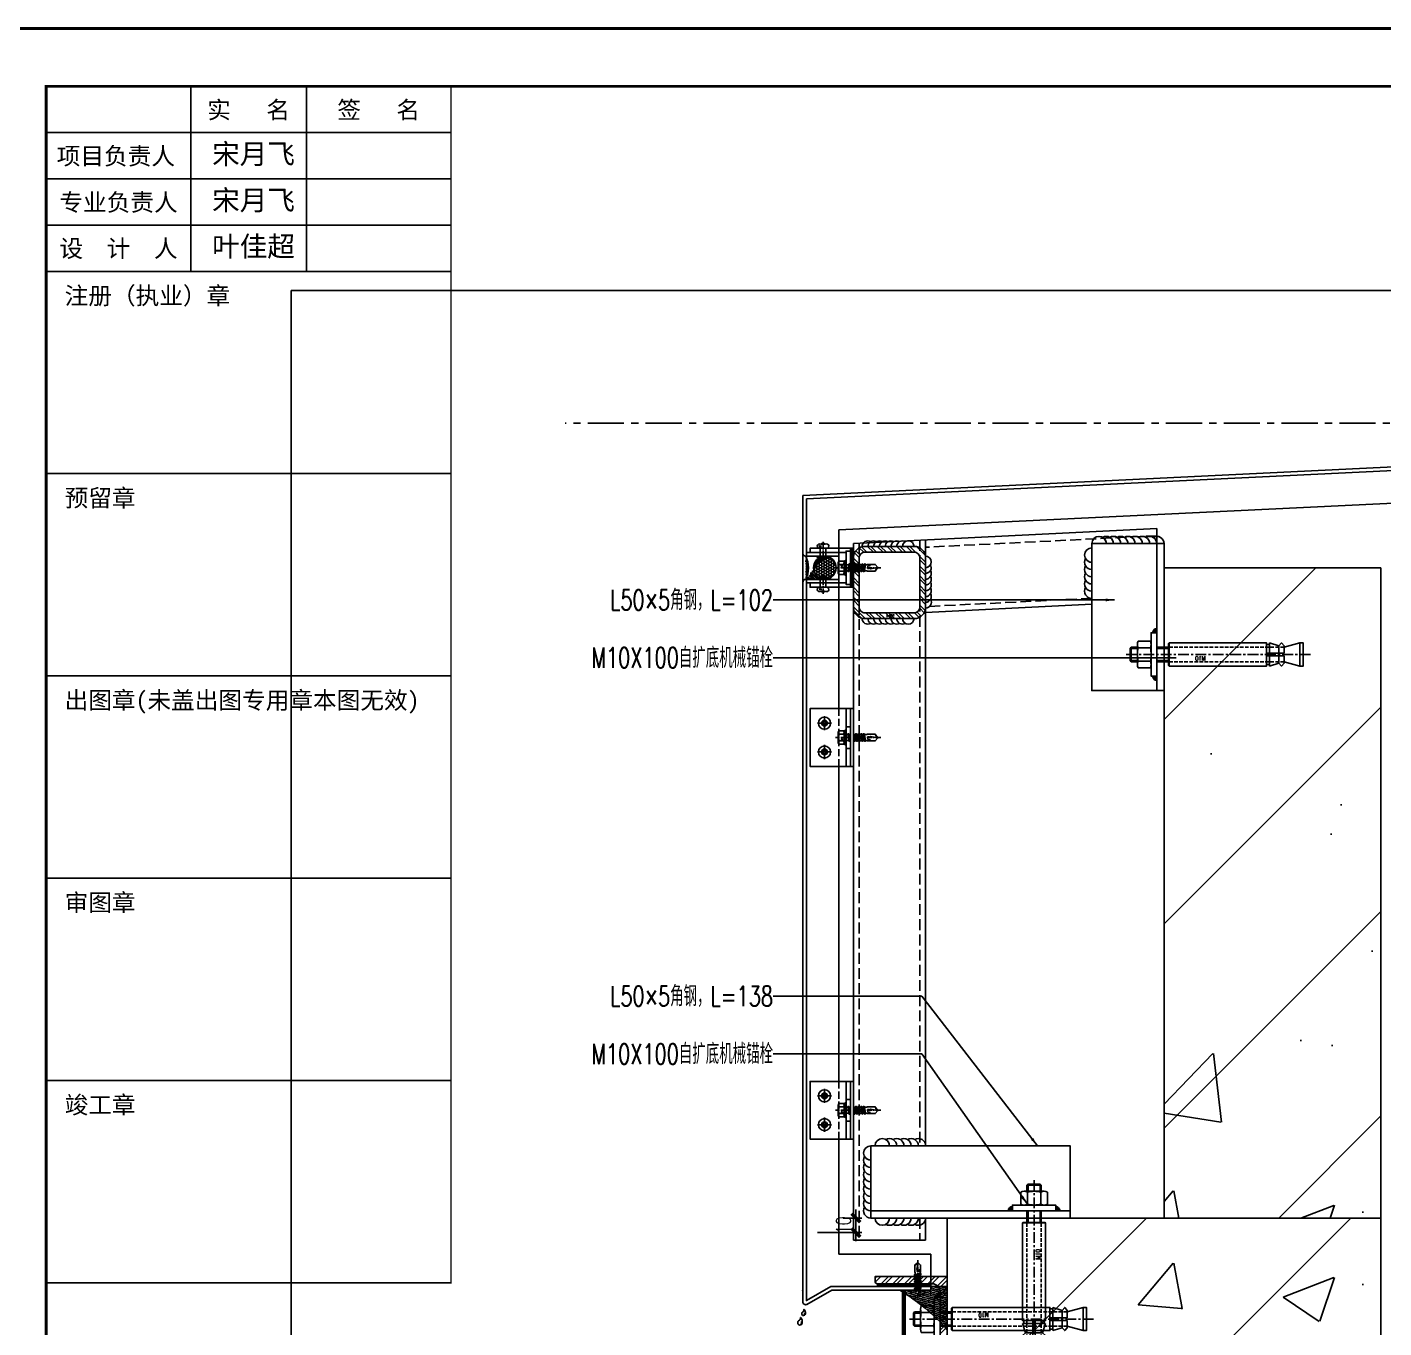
# Model space of a CAD drawing. Extents: x -160106 to 966792, y -663931 to 1550022.
# Drawn here: x -88173 to -87234, y -138517 to -137617 of the extents above; entities that cross this region are included whole.
import ezdxf
from ezdxf.enums import TextEntityAlignment as Align
from ezdxf.xclip import XClip

# ---------------------------------------------------------------- set-up
doc = ezdxf.new("R2010")
doc.units = 0
for name, pattern in [('CENTER', [2, 1.25, -0.25, 0.25, -0.25]), ('DASH', [0.35, 0.25, -0.1]), ('ZN-CENTER', [2, 1.25, -0.25, 0.25, -0.25]), ('ZN-DASH', [0.35, 0.25, -0.1])]:
    doc.linetypes.add(name, pattern=pattern)
for name, color, linetype in [('!ZN1-填充-8', 8, 'Continuous'), ('!ZN1-文字-7', 7, 'Continuous'), ('!ZN3-玻璃幕墙-4', 4, 'Continuous'), ('!ZN3-铝板幕墙-3', 3, 'Continuous'), ('!ZN4-辅助材料-1', 1, 'Continuous'), ('!ZN4-配件-11', 11, 'Continuous'), ('!ZN5-钢材投影-40', 40, 'Continuous'), ('!ZN5-钢材断面-2', 2, 'Continuous'), ('!ZN5-铝材投影-112', 112, 'Continuous'), ('!ZN5-铝材断面-6', 6, 'Continuous'), ('!ZN6-虚线-8', 8, 'ZN-DASH'), ('!ZN6-轴线-1', 1, 'ZN-CENTER'), ('0-cxFrame', 155, 'Continuous'), ('11紧固件', 11, 'Continuous'), ('DIM', 173, 'Continuous'), ('Fill', 8, 'Continuous'), ('qianming', 155, 'Continuous'), ('S-AXIS', 111, 'Continuous'), ('S-SHAPE', 51, 'Continuous'), ('TEXT', 7, 'Continuous'), ('焊缝', 8, 'Continuous')]:
    doc.layers.add(name, color=color, linetype=linetype)
doc.layers.add('0-cxText', color=131, linetype='Continuous', lineweight=25)
doc.layers.add('@ZN-型材编号（非打印层）', color=8, linetype='Continuous', plot=False)
doc.styles.add('cx_biaoti', font='')
doc.styles.add('cx_tuming', font='simhei.ttf')
doc.styles.add('cx_tuqian1', font='')
doc.styles.add('DHTEXT-1', font='ROMANS.shx', dxfattribs={"width": 0.7, "bigfont": 'CHINESE.shx'})
doc.styles.add('图框宋体', font='', dxfattribs={"width": 0.75})
doc.styles.add('黑体', font='simhei.ttf', dxfattribs={"height": 12})
doc.styles.get('cx_biaoti').set_extended_font_data('SimSun')
doc.styles.get('cx_tuqian1').set_extended_font_data('SimSun')
doc.styles.get('图框宋体').set_extended_font_data('SimSun')
doc.dimstyles.new('ZN4', dxfattribs={"dimscale": 4, "dimtxt": 2.5, "dimasz": 1.5, "dimexe": 1, "dimexo": 2, "dimgap": 0.9, "dimtad": 1, "dimdec": 0, "dimdsep": 46, "dimtxsty": 'DHTEXT-1', "dimblk": 'ARCHTICK', "dimcen": 2.5, "dimclrd": 173, "dimclre": 173, "dimclrt": 7, "dimazin": 2, "dimtfac": 1, "dimtix": 1, "dimtmove": 2, "dimatfit": 3, "dimfxl": 0, "dimarcsym": 0})

# ---------------------------------------------------------------- blocks, each defined once
blk = doc.blocks.new('*U1052')
at = {"color": 0, "linetype": 'CENTER', "ltscale": 3}
blk.add_line((-5.42, 0), (20.8, 0), dxfattribs=at)
at = {"linetype": 'ByBlock', "ltscale": 10}
for p, q in [((0, 1.79), (12.38, 1.79)), ((0.98, 2.4), (1.66, -2.4)), ((2.58, 2.4), (3.26, -2.4)), ((4.18, 2.4), (4.86, -2.4)), ((5.78, 2.4), (6.46, -2.4)), ((7.38, 2.4), (8.06, -2.4)), ((8.98, 2.4), (9.66, -2.4)), ((10.58, 2.4), (11.26, -2.4)), ((12.38, -1.79), (0, -1.79))]:
    blk.add_line(p, q, dxfattribs=at)
blk.add_lwpolyline([(-3.3, 0.4), (-3.69, 0.4, -0.147478), (-2.14, 4.75), (0, 4.75), (0, -4.75), (-2.14, -4.75, -0.147478), (-3.69, -0.4), (-3.3, -0.4)], format="xyb", close=True, dxfattribs=at)
for points in [[(1.3, -1.79), (0.63, 1.79), (0.98, 2.4), (1.33, 1.79), (2.01, -1.79), (1.66, -2.4)], [(2.9, -1.79), (2.23, 1.79), (2.58, 2.4), (2.93, 1.79), (3.61, -1.79), (3.26, -2.4)], [(4.5, -1.79), (3.83, 1.79), (4.18, 2.4), (4.53, 1.79), (5.21, -1.79), (4.86, -2.4)], [(6.1, -1.79), (5.43, 1.79), (5.78, 2.4), (6.13, 1.79), (6.81, -1.79), (6.46, -2.4)], [(7.7, -1.79), (7.03, 1.79), (7.38, 2.4), (7.73, 1.79), (8.41, -1.79), (8.06, -2.4)], [(9.3, -1.79), (8.63, 1.79), (8.98, 2.4), (9.33, 1.79), (10.01, -1.79), (9.66, -2.4)], [(10.9, -1.79), (10.23, 1.79), (10.58, 2.4), (10.93, 1.79), (11.61, -1.79), (11.26, -2.4)]]:
    blk.add_lwpolyline(points, close=True, dxfattribs=at)
for points in [[(12.38, -1.79, -0.414214), (12.51, -1.93), (12.51, -1.99), (17.43, -1.99), (19, -0.22), (19, 0.22), (17.43, 1.99), (12.51, 1.99), (12.51, 1.93, -0.396102), (12.38, 1.79)], [(14.29, -1.99), (14.15, -1.03), (13.7, -1.31, -0.530462), (13.02, -1), (12.83, 0.09, -0.651316), (13.4, 0.47), (13.85, 0.18), (14.51, 0.57), (19, -0.22, -0.201226), (17.43, 1.99)]]:
    blk.add_lwpolyline(points, format="xyb", dxfattribs=at)
at = {"layer": 'Defpoints', "color": 0, "ltscale": 10, "style": 'DHTEXT-1', "width": 0.7}
blk.add_text('4.8', height=1, rotation=90, dxfattribs=at).set_placement((-0.49, -1.36), align=Align.CENTER)
blk = doc.blocks.new('*U3475')
h = blk.add_hatch(color=0)
edge = h.paths.add_edge_path()
edge.add_line((-15, 3), (-15, 0))
edge.add_line((-15, 0), (-18, 0))
edge.add_arc((-14.59, -0.41), 3.44, 96.91291, 173.08709, ccw=False)
h = blk.add_hatch(color=0)
edge = h.paths.add_edge_path()
edge.add_line((15, 3), (15, 0))
edge.add_line((15, 0), (18, 0))
edge.add_arc((14.59, -0.41), 3.44, 6.91291, 83.08709)
at = {"color": 0, "linetype": 'CENTER', "ltscale": 6}
blk.add_line((0, -106.22), (0, 22.53), dxfattribs=at)
at = {"linetype": 'ByBlock', "ltscale": 20}
for p, q in [((-9.24, 4.5), (-9.24, 13)), ((-6.93, 13.5), (6.93, 13.5)), ((-4.17, 18.5), (-5, 17.67)), ((-5, 17.67), (5, 17.67)), ((-5, 13.5), (-5, 17.67)), ((-4.62, 4.5), (-4.62, 13)), ((-4.17, 18.5), (4.17, 18.5)), ((-4.15, 13.5), (-4.15, 17.67)), ((4.15, 13.5), (4.15, 17.67)), ((4.17, 18.5), (5, 17.67)), ((4.62, 4.5), (4.62, 13)), ((5, 13.5), (5, 17.67)), ((9.24, 4.5), (9.24, 13)), ((-6.93, 4), (6.93, 4)), ((-5, -8), (-5, 0)), ((-4.15, -8), (-4.15, 0)), ((4.15, -8), (4.15, 0)), ((5, -8), (5, 0)), ((-8, -8.44), (-7.56, -8)), ((-7.56, -8), (7.56, -8)), ((8, -8.44), (7.56, -8))]:
    blk.add_line(p, q, dxfattribs=at)
at = {"linetype": 'DASH', "ltscale": 10}
for p, q in [((-5, -88), (-5, -8)), ((5, -88), (5, -8))]:
    blk.add_line(p, q, dxfattribs=at)
at = {"ltscale": 10}
for p, q in [((-8, -77.95), (-0.89, -77.95)), ((-5.96, -84.5), (-8, -77.95)), ((-7, -77.95), (-7, -75.95)), ((-0.89, -88), (-0.89, -75.95)), ((0.89, -88), (0.89, -75.95)), ((0.89, -77.95), (8, -77.95)), ((5.96, -84.5), (8, -77.95)), ((7, -77.95), (7, -75.95)), ((-5.96, -84.5), (-0.89, -84.5)), ((-5.96, -88), (-0.89, -88)), ((0.89, -84.5), (5.96, -84.5)), ((0.89, -88), (5.96, -88))]:
    blk.add_line(p, q, dxfattribs=at)
at = {"color": 0}
for points in [[(-15, 3), (-15, 0), (-18, 0, -0.345178)], [(15, 3), (15, 0), (18, 0, 0.345178)]]:
    blk.add_lwpolyline(points, format="xyb", close=True, dxfattribs=at)
at = {"linetype": 'ByBlock', "ltscale": 20}
blk.add_lwpolyline([(15, 0), (15, 4), (-15, 4), (-15, 0)], close=True, dxfattribs=at)
at = {"ltscale": 10}
blk.add_lwpolyline([(-8, -8.44), (8, -8.44), (8, -75.95), (-8, -75.95)], close=True, dxfattribs=at)
for points in [[(-5.96, -84.5), (-8, -86.25), (-5.96, -88)], [(5.96, -84.5), (8, -86.25), (5.96, -88)]]:
    blk.add_lwpolyline(points, dxfattribs=at)
at = {"linetype": 'ByBlock', "ltscale": 20}
for points in [[(5, -88), (8, -98.98), (8, -101.25), (-8, -101.25), (-8, -98.98), (-5, -88)], [(8, -98.98), (-8, -98.98)]]:
    blk.add_lwpolyline(points, dxfattribs=at)
for centre, radius, start, end in [((-6.93, 7.92), 5.58, 65.5673, 114.4327), ((0, -8.08), 21.58, 77.64322, 102.35678), ((6.93, 7.92), 5.58, 65.5673, 114.4327), ((-6.93, 9.58), 5.58, 245.5673, 294.4327), ((0, 25.58), 21.58, 257.64322, 282.35678), ((6.93, 9.58), 5.58, 245.5673, 294.4327)]:
    blk.add_arc(centre, radius, start, end, dxfattribs=at)
at = {"layer": 'Defpoints', "color": 0, "ltscale": 10, "style": 'DHTEXT-1', "width": 0.7}
blk.add_text('M10', height=3, rotation=90, dxfattribs=at).set_placement((4.22, -30.11), align=Align.CENTER)
blk = doc.blocks.new('ZT_角钢(填充)_50X50X5')
at = {"layer": '!ZN1-填充-8'}
h = blk.add_hatch(dxfattribs=at)
h.set_pattern_fill('ANSI32', color=256, scale=0.6, style=0)
h.set_pattern_definition([(45, (-11702.1455, -65281.3866), (-4.04111525, 4.04111525), []), (45, (-11699.4514, -65281.3866), (-4.04111525, 4.04111525), [])])
h.paths.add_polyline_path([(50, 3.33, 0.414214), (48.33, 5), (10.5, 5, -0.414214), (5, 10.5), (5, 48.33, 0.414214), (3.33, 50), (0, 50), (0, 0), (50, 0)])
at = {"layer": '!ZN5-钢材断面-2'}
blk.add_lwpolyline([(0, 0), (0, 50), (3.33, 50, -0.414214), (5, 48.33), (5, 10.5, 0.414214), (10.5, 5), (48.33, 5, -0.414214), (50, 3.33), (50, 0), (0, 0)], format="xyb", dxfattribs=at)
blk = doc.blocks.new('*U2368')
at = {"layer": '!ZN5-钢材断面-2', "extrusion": (0, 0, -1), "zscale": -1, "rotation": 90}
blk.add_blockref('ZT_角钢(填充)_50X50X5', (0, 0), dxfattribs=at)
blk = doc.blocks.new('20210422110448')
at = {"layer": '!ZN1-填充-8'}
h = blk.add_hatch(dxfattribs=at)
h.set_pattern_fill('ANSI35', color=256, scale=10, angle=-60, style=0)
h.set_pattern_definition([(345, (-31053.6934, 55056.7417), (0.64704761, 2.41481457), []), (345, (-31052.8095, 55055.2108), (0.64704761, 2.41481457), [3.125, -0.625, 0, -0.625])])
edge = h.paths.add_edge_path()
edge.add_arc((104.09, 123.94), 138.7, -138.62703, -120.92281)
edge.add_line((32.81, 4.95), (11.34, 4.95))
edge.add_line((11.34, 4.95), (11.34, 2.45))
edge.add_line((11.34, 2.45), (0, 2.45))
edge.add_line((0, 2.45), (0, 20.5))
edge.add_line((0, 20.5), (0, 20.5))
edge.add_line((0, 20.5), (0, 32.27))
at = {"layer": 'Fill', "ltscale": 30}
h = blk.add_hatch(dxfattribs=at)
h.set_pattern_fill('ANSI38', color=256, scale=0.4, angle=-180, style=0)
h.set_pattern_definition([(225, (48.33333, 2.455), (0.449013, -0.449013), []), (315, (48.33333, 2.455), (1.347038, -0.449013), [1.5875, -0.9525])])
h.paths.add_polyline_path([(48.33, 0.45), (48.33, 2.45), (11.34, 2.45), (11.34, 0.45)])
at = {"layer": '!ZN4-辅助材料-1'}
blk.add_line((11.34, 2.45), (0, 2.45), dxfattribs=at)
blk.add_arc((104.08, 123.94), 138.7, 221.37269, 239.0773, dxfattribs=at)
at = {"layer": '11紧固件', "ltscale": 30}
blk.add_lwpolyline([(48.33, 0.45), (48.33, 2.45), (11.34, 2.45), (11.34, 0.45), (48.33, 0.45)], dxfattribs=at)
at = {"layer": '!ZN4-配件-11', "color": 1, "rotation": 270}
for name, p in [('*U3475', (5, 24.87)), ('*U1052', (20.49, 4.95))]:
    blk.add_blockref(name, p, dxfattribs=at)
at = {"layer": '!ZN4-配件-11', "xscale": -1, "rotation": 270}
blk.add_blockref('*U2368', (0, -4.55), dxfattribs=at)
blk = doc.blocks.new('20180416.09092401')
at = {"layer": '!ZN4-辅助材料-1', "color": 145}
for centre, radius, start, end in [((5.13, -9.53), 3.93, 140.04949, 186.07029), ((2.88, -9.78), 1.25, 155.40413, 236.13113), ((2.17, -7.06), 0.08, 350.82295, 137.72158), ((4.09, -7.21), 1.84, 175.78116, 243.55768), ((2.13, -9.85), 1.61, 309.59649, 21.78906), ((2.88, -9.55), 0.8, 21.78906, 60.8756), ((2.57, -9.87), 1.35, 182.88886, 295.69869), ((8.22, -15.72), 4.91, 140.04949, 186.07029), ((5.02, -16.15), 1.69, 182.88886, 295.69869), ((5.41, -16.03), 1.56, 155.40413, 236.13113), ((4.53, -12.63), 0.1, 350.82295, 137.72158), ((6.92, -12.81), 2.3, 175.78116, 243.55768), ((4.47, -16.12), 2.01, 309.59649, 21.78906), ((5.41, -15.75), 1, 21.78906, 60.8756)]:
    blk.add_arc(centre, radius, start, end, dxfattribs=at)
blk = doc.blocks.new('A$Cf3634199')
at = {"layer": '!ZN3-铝板幕墙-3'}
blk.add_lwpolyline([(0.98, -25), (-5, -25), (-22.11, -34.79, -0.557537), (-25, -33), (-25, -33), (-25, 1.11)], format="xyb", dxfattribs=at)
blk.add_lwpolyline([(0.98, -22.5), (-5.66, -22.5), (-22.5, -32.13), (-22.5, 1.11)], dxfattribs=at)
at = {"layer": '!ZN5-铝材断面-6'}
blk.add_point((-25, -25), dxfattribs=at)
at = {"layer": '!ZN3-玻璃幕墙-4', "xscale": -1}
blk.add_blockref('20180416.09092401', (-22, -31.27), dxfattribs=at)
blk = doc.blocks.new('铝板16mm胶缝')
at = {"layer": '!ZN1-填充-8'}
h = blk.add_hatch(dxfattribs=at)
h.set_pattern_fill('HONEY', color=256, scale=0.7, angle=-270, style=0)
h.set_pattern_definition([(90, (10097.3199, 185.0233), (-0.9623705, 1.666875), [1.11125, -2.2225]), (210, (10097.3199, 185.0233), (-0.962370845, -1.6668748), [1.11125, -2.2225]), (150, (10097.3199, 185.0233), (-1.924741345, 2e-07), [-2.2225, 1.11125])])
edge = h.paths.add_edge_path()
edge.add_ellipse((-8.5, 14.57), major_axis=(-8, 0), ratio=0.974793, start_angle=0, end_angle=360)
h = blk.add_hatch(dxfattribs=at)
h.set_pattern_fill('ANSI35', color=256, scale=0.5, angle=-270, style=0)
h.set_pattern_definition([(135, (0, 0), (-1.12253, -1.12253), []), (135, (0, 1.1225), (-1.12253, -1.12253), [1.984375, -0.396875, 0, -0.396875])])
edge = h.paths.add_edge_path()
edge.add_line((-0.51, 1.37), (-0.5, 14.57))
edge.add_line((-16.5, 1.37), (-16.5, 14.57))
edge.add_ellipse((-8.5, 14.57), major_axis=(-8, 0), ratio=0.974793, start_angle=0, end_angle=180)
edge.add_arc((-8.5, -14.45), 17.72, 63.16567, 116.83433)
at = {"layer": '!ZN4-辅助材料-1', "ltscale": 0.5}
blk.add_arc((-8.5, -14.45), 17.72, 63.16567, 116.83433, dxfattribs=at)
blk.add_ellipse((-8.5, 14.57), major_axis=(-8, 0), ratio=0.974793, dxfattribs=at)
at = {"layer": 'Defpoints', "ltscale": 0.5}
for p in [(-16.5, -0.63), (-8.5, -0.63), (-0.5, -0.63)]:
    blk.add_point(p, dxfattribs=at)
blk = doc.blocks.new('*U3378')
at = {"color": 0, "linetype": 'ZN-CENTER', "ltscale": 3}
blk.add_line((24, 0), (-7.28, 0), dxfattribs=at)
at = {"ltscale": 10}
for p, q in [((-5.45, -3.46), (-5.45, 3.46)), ((-1.02, 4.62), (-4.95, 4.62)), ((-1.02, 2.31), (-4.95, 2.31)), ((-0.55, -5.12), (-0.55, 5.12)), ((-0.17, 5.48), (0, 4.84)), ((0, -4.84), (0, 4.84)), ((0, 2.08), (14.29, 2.08)), ((1.42, 2.73), (2.2, -2.73)), ((3.22, 2.73), (4, -2.73)), ((5.02, 2.73), (5.8, -2.73)), ((6.82, 2.73), (7.6, -2.73)), ((8.62, 2.73), (9.4, -2.73)), ((10.42, 2.73), (11.2, -2.73)), ((12.22, 2.73), (13, -2.73)), ((-1.02, -2.31), (-4.95, -2.31)), ((-1.02, -4.62), (-4.95, -4.62)), ((-0.17, -5.48), (0, -4.84)), ((14.29, -2.09), (0, -2.09))]:
    blk.add_line(p, q, dxfattribs=at)
for points in [[(1.83, -2.09), (1.05, 2.08), (1.42, 2.73), (1.79, 2.08), (2.57, -2.09), (2.2, -2.73)], [(3.63, -2.09), (2.85, 2.08), (3.22, 2.73), (3.59, 2.08), (4.37, -2.09), (4, -2.73)], [(5.43, -2.09), (4.65, 2.08), (5.02, 2.73), (5.39, 2.08), (6.17, -2.09), (5.8, -2.73)], [(7.23, -2.09), (6.45, 2.08), (6.82, 2.73), (7.19, 2.08), (7.97, -2.09), (7.6, -2.73)], [(9.03, -2.09), (8.25, 2.08), (8.62, 2.73), (8.99, 2.08), (9.77, -2.09), (9.4, -2.73)], [(10.83, -2.09), (10.05, 2.08), (10.42, 2.73), (10.79, 2.08), (11.57, -2.09), (11.2, -2.73)], [(12.63, -2.09), (11.85, 2.08), (12.22, 2.73), (12.59, 2.08), (13.37, -2.09), (13, -2.73)]]:
    blk.add_lwpolyline(points, close=True, dxfattribs=at)
for points in [[(14.29, -2.09, -0.414214), (14.45, -2.24), (14.45, -2.32), (20.18, -2.32), (22, -0.26), (22, 0.26), (20.18, 2.32), (14.45, 2.32), (14.45, 2.24, -0.414214), (14.29, 2.08)], [(16.51, -2.32), (16.36, -1.2), (15.83, -1.52, -0.530462), (15.03, -1.17), (14.81, 0.1, -0.651316), (15.47, 0.54), (16, 0.21), (16.77, 0.66), (22, -0.26, -0.201226), (20.18, 2.32)]]:
    blk.add_lwpolyline(points, format="xyb", dxfattribs=at)
for centre, radius, start, end in [((-3.87, 3.46), 1.58, 133.17355, 226.82645), ((0.13, 0), 5.58, 155.5673, 204.4327), ((0.07, 3.46), 1.58, 133.17355, 226.82645), ((4.07, 0), 5.58, 155.5673, 204.4327), ((7.48, -2.87), 11.32, 132.49215, 138.60636), ((-3.87, -3.46), 1.58, 133.17355, 226.82645), ((0.07, -3.46), 1.58, 133.17355, 226.82645), ((7.48, 2.87), 11.32, 221.39356, 227.50785)]:
    blk.add_arc(centre, radius, start, end, dxfattribs=at)
at = {"layer": 'Defpoints', "color": 0, "ltscale": 10, "style": 'DHTEXT-1', "width": 0.7}
blk.add_text('5.5', height=1, rotation=90, dxfattribs=at).set_placement((-2.46, -0.93), align=Align.CENTER)
blk = doc.blocks.new('铝板连接件1(新规)')
at = {"layer": '!ZN1-填充-8'}
h = blk.add_hatch(dxfattribs=at)
h.set_pattern_fill('NET3', color=256, scale=0.4, angle=180, style=0)
h.set_pattern_definition([(180, (18968.597, 39999.0891), (-1e-15, -1.27), []), (240, (18968.597, 39999.0891), (1.099852263, -0.635), []), (300, (18968.597, 39999.0891), (1.099852263, 0.635), [])])
h.paths.add_polyline_path([(-13.5, 2), (-13.5, 0), (13.5, 0), (13.5, 2)])
at = {"layer": '!ZN4-辅助材料-1', "ltscale": 5}
blk.add_lwpolyline([(-13.5, 2), (-13.5, 0), (13.5, 0), (13.5, 2)], close=True, dxfattribs=at)
at = {"layer": '!ZN5-铝材投影-112'}
for points in [[(11.5, 2), (-13.5, 2), (-13.5, 30), (-10.5, 30), (-10.5, 5), (11.5, 5)], [(-11.5, 2), (13.5, 2), (13.5, 30), (10.5, 30), (10.5, 5), (-11.5, 5)]]:
    blk.add_lwpolyline(points, close=True, dxfattribs=at)
at = {"layer": '!ZN4-配件-11', "color": 1, "rotation": 270}
blk.add_blockref('*U3378', (0, 5), dxfattribs=at)
blk = doc.blocks.new('*U3563')
at = {"color": 0, "linetype": 'CENTER', "ltscale": 3}
blk.add_line((10.01, 0), (-2.45, 0), dxfattribs=at)
at = {"linetype": 'ByBlock', "lineweight": -2, "ltscale": 10}
for p, q in [((-1.2, -3), (-1.2, 3)), ((0, 4.2), (0, -4.2)), ((5.5, 2), (0, 2)), ((5.5, 2.5), (5.5, -2.5)), ((5.5, -2), (0, -2))]:
    blk.add_line(p, q, dxfattribs=at)
for centre, radius, start, end in [((4.42, 0), 5.96, 160.39505, 199.60495), ((0, 3), 1.2, 90, 180), ((7, 2.5), 1.5, 348.44804, 180), ((16.17, 0), 8, 164.33085, 195.66915), ((6.19, 0), 2.67, 323.22662, 36.78433), ((0, -3), 1.2, 180, 270), ((7, -2.5), 1.5, 180, 11.55196)]:
    blk.add_arc(centre, radius, start, end, dxfattribs=at)
at = {"layer": 'Defpoints', "color": 0, "ltscale": 10, "style": 'DHTEXT-1', "width": 0.7}
blk.add_text('D4', height=1, rotation=90, dxfattribs=at).set_placement((7.37, -1.85), align=Align.CENTER)
blk = doc.blocks.new('*U2369')
at = {"layer": '!ZN3-铝板幕墙-3'}
for p, q in [((-13.5, -5), (-71.45, -5)), ((13.5, -5), (23.65, -5))]:
    blk.add_line(p, q, dxfattribs=at)
for points in [[(-71.45, -30), (-10, -30, 0.414214), (-8, -28), (-8, -5), (-10.5, -5), (-10.5, -27, -0.414214), (-11, -27.5), (-71.45, -27.5)], [(23.65, -30), (10, -30, -0.414214), (8, -28), (8, -5), (10.5, -5), (10.5, -27, 0.414214), (11, -27.5), (23.65, -27.5)]]:
    blk.add_lwpolyline(points, format="xyb", dxfattribs=at)
at = {"layer": '!ZN4-辅助材料-1'}
blk.add_blockref('铝板16mm胶缝', (8.5, -29.37), dxfattribs=at)
at = {"layer": '!ZN4-配件-11', "rotation": 180}
blk.add_blockref('铝板连接件1(新规)', (0, 5), dxfattribs=at)
at = {"layer": '!ZN4-配件-11', "color": 1, "xscale": -1}
blk.add_blockref('*U3563', (-8, -16), dxfattribs=at)
at = {"layer": '!ZN4-配件-11', "color": 1}
blk.add_blockref('*U3563', (8, -16), dxfattribs=at)
blk = doc.blocks.new('*U1047')
h = blk.add_hatch(color=0)
edge = h.paths.add_edge_path()
edge.add_line((-15, 3), (-15, 0))
edge.add_line((-15, 0), (-18, 0))
edge.add_arc((-14.59, -0.41), 3.44, 456.91291, 533.08709, ccw=False)
h = blk.add_hatch(color=0)
edge = h.paths.add_edge_path()
edge.add_line((15, 3), (15, 0))
edge.add_line((15, 0), (18, 0))
edge.add_arc((14.59, -0.41), 3.44, 6.91291, 83.08709)
at = {"color": 0, "linetype": 'CENTER', "ltscale": 6}
blk.add_line((0, -106.22), (0, 22.53), dxfattribs=at)
at = {"linetype": 'ByBlock', "ltscale": 20}
for p, q in [((-9.24, 4.5), (-9.24, 13)), ((-6.93, 13.5), (6.93, 13.5)), ((-4.17, 18.5), (-5, 17.67)), ((-5, 17.67), (5, 17.67)), ((-5, 13.5), (-5, 17.67)), ((-4.62, 4.5), (-4.62, 13)), ((-4.17, 18.5), (4.17, 18.5)), ((-4.15, 13.5), (-4.15, 17.67)), ((4.15, 13.5), (4.15, 17.67)), ((4.17, 18.5), (5, 17.67)), ((4.62, 4.5), (4.62, 13)), ((5, 13.5), (5, 17.67)), ((9.24, 4.5), (9.24, 13)), ((-6.93, 4), (6.93, 4)), ((-5, -8), (-5, 0)), ((-4.15, -8), (-4.15, 0)), ((4.15, -8), (4.15, 0)), ((5, -8), (5, 0)), ((-8, -8.44), (-7.56, -8)), ((-7.56, -8), (7.56, -8)), ((8, -8.44), (7.56, -8))]:
    blk.add_line(p, q, dxfattribs=at)
at = {"linetype": 'DASH', "ltscale": 10}
for p, q in [((-5, -88), (-5, -8)), ((5, -88), (5, -8))]:
    blk.add_line(p, q, dxfattribs=at)
at = {"ltscale": 10}
for p, q in [((-8, -77.95), (-0.89, -77.95)), ((-5.96, -84.5), (-8, -77.95)), ((-7, -77.95), (-7, -75.95)), ((-0.89, -88), (-0.89, -75.95)), ((0.89, -88), (0.89, -75.95)), ((0.89, -77.95), (8, -77.95)), ((5.96, -84.5), (8, -77.95)), ((7, -77.95), (7, -75.95)), ((-5.96, -84.5), (-0.89, -84.5)), ((-5.96, -88), (-0.89, -88)), ((0.89, -84.5), (5.96, -84.5)), ((0.89, -88), (5.96, -88))]:
    blk.add_line(p, q, dxfattribs=at)
at = {"color": 0}
for points in [[(-15, 3), (-15, 0), (-18, 0, -0.345178)], [(15, 3), (15, 0), (18, 0, 0.345178)]]:
    blk.add_lwpolyline(points, format="xyb", close=True, dxfattribs=at)
at = {"linetype": 'ByBlock', "ltscale": 20}
blk.add_lwpolyline([(15, 0), (15, 4), (-15, 4), (-15, 0)], close=True, dxfattribs=at)
at = {"ltscale": 10}
blk.add_lwpolyline([(-8, -8.44), (8, -8.44), (8, -75.95), (-8, -75.95)], close=True, dxfattribs=at)
for points in [[(-5.96, -84.5), (-8, -86.25), (-5.96, -88)], [(5.96, -84.5), (8, -86.25), (5.96, -88)]]:
    blk.add_lwpolyline(points, dxfattribs=at)
at = {"linetype": 'ByBlock', "ltscale": 20}
for points in [[(5, -88), (8, -98.98), (8, -101.25), (-8, -101.25), (-8, -98.98), (-5, -88)], [(8, -98.98), (-8, -98.98)]]:
    blk.add_lwpolyline(points, dxfattribs=at)
for centre, radius, start, end in [((-6.93, 7.92), 5.58, 65.5673, 114.4327), ((0, -8.08), 21.58, 77.64322, 102.35678), ((6.93, 7.92), 5.58, 65.5673, 114.4327), ((-6.93, 9.58), 5.58, 245.5673, 294.4327), ((0, 25.58), 21.58, 257.64322, 282.35678), ((6.93, 9.58), 5.58, 245.5673, 294.4327)]:
    blk.add_arc(centre, radius, start, end, dxfattribs=at)
at = {"layer": 'Defpoints', "color": 0, "ltscale": 10, "style": 'DHTEXT-1', "width": 0.7}
blk.add_text('M10', height=3, rotation=90, dxfattribs=at).set_placement((4.22, -30.11), align=Align.CENTER)
blk = doc.blocks.new('*U1991')
at = {"color": 0, "linetype": 'ZN-CENTER', "ltscale": 3}
blk.add_line((24, 0), (-7.28, 0), dxfattribs=at)
at = {"ltscale": 10}
for p, q in [((-5.45, -3.46), (-5.45, 3.46)), ((-1.02, 4.62), (-4.95, 4.62)), ((-1.02, 2.31), (-4.95, 2.31)), ((-0.55, -5.12), (-0.55, 5.12)), ((-0.17, 5.48), (0, 4.84)), ((0, -4.84), (0, 4.84)), ((0, 2.08), (14.29, 2.08)), ((1.42, 2.73), (2.2, -2.73)), ((3.22, 2.73), (4, -2.73)), ((5.02, 2.73), (5.8, -2.73)), ((6.82, 2.73), (7.6, -2.73)), ((8.62, 2.73), (9.4, -2.73)), ((10.42, 2.73), (11.2, -2.73)), ((12.22, 2.73), (13, -2.73)), ((-1.02, -2.31), (-4.95, -2.31)), ((-1.02, -4.62), (-4.95, -4.62)), ((-0.17, -5.48), (0, -4.84)), ((14.29, -2.09), (0, -2.09))]:
    blk.add_line(p, q, dxfattribs=at)
for points in [[(1.83, -2.09), (1.05, 2.08), (1.42, 2.73), (1.79, 2.08), (2.57, -2.09), (2.2, -2.73)], [(3.63, -2.09), (2.85, 2.08), (3.22, 2.73), (3.59, 2.08), (4.37, -2.09), (4, -2.73)], [(5.43, -2.09), (4.65, 2.08), (5.02, 2.73), (5.39, 2.08), (6.17, -2.09), (5.8, -2.73)], [(7.23, -2.09), (6.45, 2.08), (6.82, 2.73), (7.19, 2.08), (7.97, -2.09), (7.6, -2.73)], [(9.03, -2.09), (8.25, 2.08), (8.62, 2.73), (8.99, 2.08), (9.77, -2.09), (9.4, -2.73)], [(10.83, -2.09), (10.05, 2.08), (10.42, 2.73), (10.79, 2.08), (11.57, -2.09), (11.2, -2.73)], [(12.63, -2.09), (11.85, 2.08), (12.22, 2.73), (12.59, 2.08), (13.37, -2.09), (13, -2.73)]]:
    blk.add_lwpolyline(points, close=True, dxfattribs=at)
for points in [[(14.29, -2.09, -0.414214), (14.45, -2.24), (14.45, -2.32), (20.18, -2.32), (22, -0.26), (22, 0.26), (20.18, 2.32), (14.45, 2.32), (14.45, 2.24, -0.414214), (14.29, 2.08)], [(16.51, -2.32), (16.36, -1.2), (15.83, -1.52, -0.530462), (15.03, -1.17), (14.81, 0.1, -0.651316), (15.47, 0.54), (16, 0.21), (16.77, 0.66), (22, -0.26, -0.201226), (20.18, 2.32)]]:
    blk.add_lwpolyline(points, format="xyb", dxfattribs=at)
for centre, radius, start, end in [((-3.87, 3.46), 1.58, 133.17355, 226.82645), ((0.13, 0), 5.58, 155.5673, 204.4327), ((0.07, 3.46), 1.58, 133.17355, 226.82645), ((4.07, 0), 5.58, 155.5673, 204.4327), ((7.48, -2.87), 11.32, 132.49215, 138.60636), ((-3.87, -3.46), 1.58, 133.17355, 226.82645), ((0.07, -3.46), 1.58, 133.17355, 226.82645), ((7.48, 2.87), 11.32, 221.39356, 227.50785)]:
    blk.add_arc(centre, radius, start, end, dxfattribs=at)
at = {"layer": 'Defpoints', "color": 0, "ltscale": 10, "style": 'DHTEXT-1', "width": 0.7}
blk.add_text('5.5', height=1, rotation=90, dxfattribs=at).set_placement((-2.46, -0.93), align=Align.CENTER)
blk = doc.blocks.new('*U2070')
at = {"color": 0, "linetype": 'CENTER', "ltscale": 3}
for p, q in [((4.88, 0), (-4.88, 0)), ((0, 4.88), (0, -4.88))]:
    blk.add_line(p, q, dxfattribs=at)
at = {"linetype": 'ByBlock', "ltscale": 10}
for radius in [4.2, 2, 1.23]:
    blk.add_circle((0, 0), radius, dxfattribs=at)
blk = doc.blocks.new('*U2372')
at = {"ltscale": 0.125}
blk.add_wipeout([(-20, -30), (20, -30), (20, -5), (-20, -5)], dxfattribs=at).dxf.layer = '!ZN6-虚线-8'
at = {"layer": '!ZN1-填充-8'}
h = blk.add_hatch(dxfattribs=at)
h.set_pattern_fill('NET3', color=256, scale=0.75, angle=180, style=0)
h.set_pattern_definition([(180, (-1731.706, 294.7402), (-3e-16, -2.38125), []), (240, (-1731.706, 294.7402), (2.062223, -1.190625), []), (300, (-1731.706, 294.7402), (2.062223, 1.190625), [])])
h.paths.add_polyline_path([(20, 0), (-20, 0), (-20, -2), (20, -2)])
at = {"layer": '!ZN5-铝材投影-112'}
blk.add_lwpolyline([(20, -2), (-20, -2), (-20, -30), (20, -30)], close=True, dxfattribs=at)
at = {"layer": '!ZN6-虚线-8', "linetype": 'ZN-DASH', "ltscale": 10}
for p, q in [((-7.5, -5), (-7.5, -2)), ((7.5, -5), (7.5, -2))]:
    blk.add_line(p, q, dxfattribs=at)
at = {"layer": '!ZN6-虚线-8', "color": 8, "linetype": 'ZN-DASH', "ltscale": 20}
blk.add_line((-20, -10), (20, -10), dxfattribs=at)
at = {"layer": '!ZN4-配件-11', "color": 1, "xscale": -1, "rotation": 270}
for name, p in [('*U1991', (0, -5)), ('*U2070', (-10, -20)), ('*U2070', (10, -20))]:
    blk.add_blockref(name, p, dxfattribs=at)
at = {"ltscale": 0.25}
blk.add_wipeout([(20, 0), (20, -2), (-20, -2), (-20, 0)], dxfattribs=at).dxf.layer = '!ZN4-辅助材料-1'
at = {"layer": '!ZN4-辅助材料-1'}
blk.add_lwpolyline([(20, 0), (-20, 0), (-20, -2), (20, -2)], close=True, dxfattribs=at)
at = {"layer": '!ZN5-铝材投影-112', "ltscale": 0.25}
blk.add_line((-20, -5), (20, -5), dxfattribs=at)
blk = doc.blocks.new('方管钢50x4')
at = {"layer": 'Fill'}
h = blk.add_hatch(dxfattribs=at)
h.set_pattern_fill('ANSI32', color=8, scale=0.5, style=0)
h.set_pattern_definition([(45, (-2819.7443, -883.732), (-3.367596, 3.367596), []), (45, (-2817.499, -883.732), (-3.367596, 3.367596), [])])
edge = h.paths.add_edge_path(flags=16)
edge.add_line((-17, 21), (17, 21))
edge.add_arc((17, 17), 4, 0, 90, ccw=False)
edge.add_line((21, 17), (21, -17))
edge.add_arc((17, -17), 4, 270, 360, ccw=False)
edge.add_line((17, -21), (-17, -21))
edge.add_arc((-17, -17), 4, 180, 270, ccw=False)
edge.add_line((-21, -17), (-21, 17))
edge.add_arc((-17, 17), 4, 90, 180, ccw=False)
edge = h.paths.add_edge_path()
edge.add_line((-17, 25), (17, 25))
edge.add_arc((17, 17), 8, 0, 90, ccw=False)
edge.add_line((25, 17), (25, -17))
edge.add_arc((17, -17), 8, 270, 360, ccw=False)
edge.add_line((17, -25), (-17, -25))
edge.add_arc((-17, -17), 8, 180, 270, ccw=False)
edge.add_line((-25, -17), (-25, 17))
edge.add_arc((-17, 17), 8, 90, 180, ccw=False)
for points in [[(-17, 25), (17, 25, -0.414214), (25, 17), (25, -17, -0.414214), (17, -25), (-17, -25, -0.414214), (-25, -17), (-25, 17, -0.414214)], [(-17, 21), (17, 21, -0.414214), (21, 17), (21, -17, -0.414214), (17, -21), (-17, -21, -0.414214), (-21, -17), (-21, 17, -0.414214)]]:
    blk.add_lwpolyline(points, format="xyb", close=True)
at = {"layer": '@ZN-型材编号（非打印层）', "style": 'DHTEXT-1', "width": 0.7}
blk.add_text('50x4', height=2, dxfattribs=at).set_placement((-0.51, -23.04), align=Align.MIDDLE_CENTER)
blk = doc.blocks.new('*U2371')
at = {"layer": '!ZN5-钢材断面-2'}
blk.add_blockref('方管钢50x4', (0, 0), dxfattribs=at)
blk = doc.blocks.new('20250825140909')
at = {"layer": 'S-AXIS'}
h = blk.add_hatch(dxfattribs=at)
h.set_pattern_fill('AN31C', color=8, scale=500)
h.set_pattern_definition([(45, (21170.37, -828429.27), (-70.710678, 70.710678), []), (50, (21170.37, -828429.27), (358.63009, -31.37607), [37.5, -412.5]), (355, (21170.37, -828429.27), (-69.37567, 376.09607), [30, -330]), (100.4514, (21200.26, -828431.9), (289.25469, 344.71977), [31.8701, -350.57106]), (46.1842, (21170.37, -828329.27), (533.62052, -82.7595), [56.25, -618.75]), (96.6356, (21214.84, -828336.17), (467.33135, 487.05894), [47.80514, -525.8565]), (351.1842, (21170.37, -828329.27), (467.33097, 487.0593), [45, -495]), (21, (21220.37, -828354.27), (298.45353, -201.30945), [37.5, -412.5]), (326, (21220.37, -828354.27), (121.65767, 362.57502), [30, -330]), (71.4514, (21245.24, -828371.05), (420.11131, 161.26525), [31.8701, -350.57106]), (37.5, (21170.37, -828429.27), (6.079928, 166.446927), [0, -326, 0, -335, 0, -331.25]), (7.5, (21170.37, -828429.27), (131.53477, 197.205856), [0, -191, 0, -318.5, 0, -126.25]), (327.5, (21058.87, -828429.27), (266.911218, -11.277436), [0, -125, 0, -390, 0, -517.5]), (317.5, (21008.87, -828429.27), (291.593085, 50.05249), [0, -162.5, 0, -259, 0, -367.5])])
h.paths.add_polyline_path([(200, 14400), (50, 14400), (50, 13950), (200, 13950)])
h = blk.add_hatch(dxfattribs=at)
h.set_pattern_fill('AN31C', color=8, scale=500)
h.set_pattern_definition([(45, (21170.37, -828479.27), (-70.710678, 70.710678), []), (50, (21170.37, -828479.27), (358.63009, -31.37607), [37.5, -412.5]), (355, (21170.37, -828479.27), (-69.37567, 376.09607), [30, -330]), (100.4514, (21200.26, -828481.9), (289.25469, 344.71977), [31.8701, -350.57106]), (46.1842, (21170.37, -828379.27), (533.62052, -82.7595), [56.25, -618.75]), (96.6356, (21214.84, -828386.17), (467.33135, 487.05894), [47.80514, -525.8565]), (351.1842, (21170.37, -828379.27), (467.33097, 487.0593), [45, -495]), (21, (21220.37, -828404.27), (298.45353, -201.30945), [37.5, -412.5]), (326, (21220.37, -828404.27), (121.65767, 362.57502), [30, -330]), (71.4514, (21245.24, -828421.05), (420.11131, 161.26525), [31.8701, -350.57106]), (37.5, (21170.37, -828479.27), (6.079928, 166.446927), [0, -326, 0, -335, 0, -331.25]), (7.5, (21170.37, -828479.27), (131.53477, 197.205856), [0, -191, 0, -318.5, 0, -126.25]), (327.5, (21058.87, -828479.27), (266.911218, -11.277436), [0, -125, 0, -390, 0, -517.5]), (317.5, (21008.87, -828479.27), (291.593085, 50.05249), [0, -162.5, 0, -259, 0, -367.5])])
h.paths.add_polyline_path([(200, 13950), (50, 13950), (-100, 13950), (-100, 13200), (200, 13200)])
at = {"layer": '!ZN3-铝板幕墙-3'}
for p, q in [((835, 14500), (-200, 14450)), ((832.5, 14497.38), (-197.5, 14447.62)), ((775, 14472.07), (-175, 14426.18)), ((-200, 14450), (-200, 13925)), ((-197.5, 14447.62), (-197.5, 13925)), ((-175, 14426.22), (-175, 13925)), ((-111.34, 13900), (-111.34, 13925))]:
    blk.add_line(p, q, dxfattribs=at)
at = {"layer": '!ZN3-铝板幕墙-3', "ltscale": 1000}
for p, q in [((-175, 13925), (-111.34, 13925)), ((-180.66, 13902.5), (-111.34, 13902.5)), ((-180, 13900), (-111.34, 13900))]:
    blk.add_line(p, q, dxfattribs=at)
at = {"layer": '!ZN5-钢材投影-40'}
for p, q in [((45, 14427.21), (-165, 14416.71)), ((-165, 14416.71), (-165, 13934.71)), ((-115, 14419.21), (-115, 14000)), ((0, 14374.89), (-115, 14369.14)), ((-115, 13950), (-115, 13934.71))]:
    blk.add_line(p, q, dxfattribs=at)
at = {"layer": '!ZN5-钢材投影-40', "ltscale": 1000}
for p, q in [((45, 14377.14), (45, 14427.21)), ((45, 14416.71), (45, 14315)), ((-152.89, 13955), (-15, 13955)), ((-165, 13934.71), (-115, 13934.71))]:
    blk.add_line(p, q, dxfattribs=at)
for points in [[(0, 14416.71), (0, 14315), (50, 14315), (50, 14416.71)], [(-152.89, 14000), (-15, 14000), (-15, 13950), (-152.89, 13950)]]:
    blk.add_lwpolyline(points, close=True, dxfattribs=at)
at = {"layer": '!ZN6-虚线-8', "ltscale": 30}
for p, q in [((44.95, 14422.2), (-115.05, 14414.2)), ((-161, 14417.01), (-161, 13934.71)), ((-119, 14419.21), (-119, 14000)), ((0, 14378.9), (-115.2, 14373.14)), ((-119, 13950), (-119, 13934.71))]:
    blk.add_line(p, q, dxfattribs=at)
at = {"color": 4, "linetype": 'ZN-DASH', "ltscale": 30, "const_width": 3}
blk.add_lwpolyline([(-130, 13900), (-130, 13246.3), (-1471.66, 12665.09)], dxfattribs=at)
at = {"layer": 'S-SHAPE'}
for points in [[(200, 14400), (50, 14400), (50, 13950), (200, 13950)], [(-100, 13950), (200, 13950), (200, 13200), (-100, 13200)]]:
    blk.add_lwpolyline(points, close=True, dxfattribs=at)
at = {"layer": '焊缝', "ltscale": 1000}
for points in [[(50, 14416.71, 0.57735), (42.5, 14421.04, -0.267949), (45, 14416.71, 0.57735), (37.5, 14421.04, -0.267949), (40, 14416.71, 0.57735), (32.5, 14421.04, -0.267949), (35, 14416.71, 0.57735), (27.5, 14421.04, -0.267949), (30, 14416.71, 0.57735), (22.5, 14421.04, -0.267949), (25, 14416.71, 0.57735), (17.5, 14421.04, -0.267949), (20, 14416.71, 0.57735), (12.5, 14421.04, -0.267949), (15, 14416.71, 0.57735), (7.5, 14421.04, -0.267949), (10, 14416.71, 1), (0, 14416.71, 1)], [(0, 14378.82, -0.57735), (-4.33, 14386.32, 0.267949), (0, 14383.82, -0.57735), (-4.33, 14391.32, 0.267949), (0, 14388.82, -0.57735), (-4.33, 14396.32, 0.267949), (0, 14393.82, -0.57735), (-4.33, 14401.32, 0.267949), (0, 14398.82, -0.57735), (-4.33, 14406.32, 0.267949), (0, 14403.82, -1), (0, 14413.82, -1)], [(-152.89, 13950, -0.57735), (-157.22, 13957.5, 0.267949), (-152.89, 13955, -0.57735), (-157.22, 13962.5, 0.267949), (-152.89, 13960, -0.57735), (-157.22, 13967.5, 0.267949), (-152.89, 13965, -0.57735), (-157.22, 13972.5, 0.267949), (-152.89, 13970, -0.57735), (-157.22, 13977.5, 0.267949), (-152.89, 13975, -0.57735), (-157.22, 13982.5, 0.267949), (-152.89, 13980, -0.57735), (-157.22, 13987.5, 0.267949), (-152.89, 13985, -0.57735), (-157.22, 13992.5, 0.267949), (-152.89, 13990, -1), (-152.89, 14000, -1)], [(-115, 14000, 0.57735), (-122.5, 14004.33, -0.267949), (-120, 14000, 0.57735), (-127.5, 14004.33, -0.267949), (-125, 14000, 0.57735), (-132.5, 14004.33, -0.267949), (-130, 14000, 0.57735), (-137.5, 14004.33, -0.267949), (-135, 14000, 0.57735), (-142.5, 14004.33, -0.267949), (-140, 14000, 1), (-150, 14000, 1)], [(-115, 13950, -0.57735), (-122.5, 13945.67, 0.267949), (-120, 13950, -0.57735), (-127.5, 13945.67, 0.267949), (-125, 13950, -0.57735), (-132.5, 13945.67, 0.267949), (-130, 13950, -0.57735), (-137.5, 13945.67, 0.267949), (-135, 13950, -0.57735), (-142.5, 13945.67, 0.267949), (-140, 13950, -1), (-150, 13950, -1)]]:
    blk.add_lwpolyline(points, format="xyb", dxfattribs=at)
at = {"layer": '焊缝', "ltscale": 30}
for points in [[(-159, 14414.64, -0.57735), (-153, 14418.1, 0.267949), (-155, 14414.64, -0.57735), (-149, 14418.1, 0.267949), (-151, 14414.64, -0.57735), (-145, 14418.1, 0.267949), (-147, 14414.64, -0.57735), (-141, 14418.1, 0.267949), (-143, 14414.64, -0.57735), (-137, 14418.1, 0.267949), (-139, 14414.64, -0.57735), (-133, 14418.1, 0.267949), (-135, 14414.64, -0.57735), (-129, 14418.1, 0.267949), (-131, 14414.64, -1), (-123, 14414.64, -1)], [(-115.03, 14372.09, 0.57735), (-111.59, 14378.1, -0.267949), (-115.05, 14376.09, 0.57735), (-111.61, 14382.1, -0.267949), (-115.07, 14380.09, 0.57735), (-111.63, 14386.1, -0.267949), (-115.08, 14384.09, 0.57735), (-111.65, 14390.1, -0.267949), (-115.1, 14388.08, 0.57735), (-111.66, 14394.1, -0.267949), (-115.12, 14392.08, 0.57735), (-111.68, 14398.1, -0.267949), (-115.13, 14396.08, 0.57735), (-111.7, 14402.1, -0.267949), (-115.15, 14400.08, 1), (-115.19, 14408.08, 1)], [(-159, 14364.98, 0.57735), (-153, 14361.52, -0.267949), (-155, 14364.98, 0.57735), (-149, 14361.52, -0.267949), (-151, 14364.98, 0.57735), (-145, 14361.52, -0.267949), (-147, 14364.98, 0.57735), (-141, 14361.52, -0.267949), (-143, 14364.98, 0.57735), (-137, 14361.52, -0.267949), (-139, 14364.98, 0.57735), (-133, 14361.52, -0.267949), (-135, 14364.98, 0.57735), (-129, 14361.52, -0.267949), (-131, 14364.98, 1), (-123, 14364.98, 1)]]:
    blk.add_lwpolyline(points, format="xyb", dxfattribs=at)
at = {"layer": '!ZN1-文字-7', "ltscale": 20, "rotation": 180}
blk.add_blockref('20210422110448', (-100, 13904.95), dxfattribs=at)
at = {"layer": '!ZN3-铝板幕墙-3', "ltscale": 1000}
blk.add_blockref('A$Cf3634199', (-175, 13925), dxfattribs=at)
at = {"layer": '!ZN4-配件-11', "xscale": -1}
blk.add_blockref('*U2371', (-140, 14389.81), dxfattribs=at)
at = {"layer": '!ZN4-配件-11', "color": 1, "ltscale": 50, "xscale": -1.000000000000007, "rotation": 90}
blk.add_blockref('*U1047', (45, 14340), dxfattribs=at)
at = {"layer": '!ZN4-配件-11', "color": 1, "ltscale": 50}
blk.add_blockref('*U1047', (-40, 13955), dxfattribs=at)
at = {"xscale": -1, "rotation": 270}
blk.add_blockref('*U2369', (-170, 14400), dxfattribs=at)
for p in [(-165, 14282.52), (-165, 14024.59)]:
    blk.add_blockref('*U2372', p, dxfattribs=at)
blk = doc.blocks.new('zjcx_lan_xinxi(Dragon)')
for p, q in [((7000, -3200), (0, -3200)), ((7000, -6700), (0, -6700)), ((7000, -10200), (0, -10200)), ((7000, -13700), (0, -13700)), ((7000, -17200), (0, -17200))]:
    blk.add_line(p, q)
at = {"const_width": 25}
blk.add_lwpolyline([(0, -20700), (7000, -20700), (7000, 0), (0, 0)], close=True, dxfattribs=at)
for points in [[(2500, -3200), (2500, 0)], [(4500, -3200), (4500, 0)], [(0, -800), (7000, -800)], [(0, -1600), (7000, -1600)], [(0, -2400), (7000, -2400)]]:
    blk.add_lwpolyline(points)
for points in [[(7000, -3200), (7000, 0)], [(0, -3200), (7000, -3200)], [(0, -20700), (7000, -20700), (7000, -3200)], [(0, -20700), (7000, -20700)]]:
    blk.add_lwpolyline(points, dxfattribs=at)
at = {"style": '图框宋体'}
for s, p in [('实   名', (3500, -400)), ('签   名', (5750, -400)), ('项目负责人', (1204, -1200)), ('专业负责人', (1250, -2000)), ('设  计  人', (1250, -2800))]:
    blk.add_text(s, height=300, dxfattribs=at).set_placement(p, align=Align.MIDDLE)
for s, p in [('注册（执业）章', (318, -3771)), ('预留章', (318, -7271)), ('出图章(未盖出图专用章本图无效)', (318, -10771)), ('审图章', (318, -14271)), ('竣工章', (318, -17771))]:
    blk.add_text(s, height=300, dxfattribs=at).set_placement(p)
blk = doc.blocks.new('T-信息(Dragon)')
at = {"layer": '0-cxFrame'}
blk.add_blockref('zjcx_lan_xinxi(Dragon)', (0, 0), dxfattribs=at)
at = {"layer": 'qianming', "color": 3, "style": 'cx_biaoti'}
for s, p in [('宋月飞', (3585, -1168)), ('宋月飞', (3585, -1968)), ('叶佳超', (3585, -2768))]:
    blk.add_text(s, height=350, dxfattribs=at).set_placement(p, align=Align.MIDDLE_CENTER)
blk = doc.blocks.new('TK22.A2 L(Dragon)')
at = {"layer": '0-cxFrame', "color": 7, "const_width": 0.5}
blk.add_lwpolyline([(0, 0), (-594, 0), (-594, 420), (0, 420)], close=True, dxfattribs=at)
at = {"layer": '0-cxFrame', "const_width": 0.5}
blk.add_lwpolyline([(-80, 10), (-574, 10), (-574, 410), (-80, 410)], close=True, dxfattribs=at)
at = {"layer": '0-cxFrame', "xscale": 0.01, "yscale": 0.01, "zscale": 0.01}
blk.add_blockref('T-信息(Dragon)', (-574, 410), dxfattribs=at)
at = {"style": '黑体', "flags": 4}
blk.add_attdef('图幅', text='', height=3.3, dxfattribs=at).set_placement((-40, 3), align=Align.RIGHT)
at = {"layer": '0-cxText', "flags": 4}
for tag, height, style, p in [('建设单位', 3.5, 'cx_tuming', (-45, 240)), ('项目名称', 3.5, 'cx_tuming', (-45, 210)), ('子项名称', 3.5, 'cx_tuming', (-45, 180)), ('工程编号', 3.3, 'cx_tuqian1', (-35, 165)), ('图名1', 3.5, 'cx_tuming', (-45, 87)), ('图名2', 3.5, 'cx_tuming', (-45, 79)), ('图名3', 3.5, 'cx_tuming', (-45, 71)), ('出图日期', 3.3, 'cx_tuqian1', (-39, 60)), ('专业', 3.3, 'cx_tuqian1', (-55, 52)), ('图号', 3.3, 'cx_tuqian1', (-55, 44)), ('版次', 3.3, 'cx_tuqian1', (-20, 44))]:
    blk.add_attdef(tag, text='', height=height, dxfattribs=dict(at, style=style)).set_placement(p, align=Align.MIDDLE)
at = {"layer": 'Defpoints', "color": 6, "flags": 4}
for tag, height, style, p in [('tufu', 3.3, '黑体', (-12, 12)), ('dwfname', 4, 'cx_tuqian1', (-80, 3))]:
    blk.add_attdef(tag, text='', height=height, dxfattribs=dict(at, style=style)).set_placement(p, align=Align.RIGHT)
blk = doc.blocks.new('_ArchTick')
at = {"color": 0, "linetype": 'ByBlock', "const_width": 0.4}
blk.add_lwpolyline([(-0.5, -0.5), (0.5, 0.5)], dxfattribs=at)
blk = doc.blocks.new('*D1731')
at = {"layer": 'Defpoints', "color": 0, "ltscale": 40, "transparency": 16777216}
for p in [(-87615.92, -138441.27), (-87599.16, -138441.27), (-87633.8, -138451.27)]:
    blk.add_point(p, dxfattribs=at)
at = {"layer": 'DIM', "color": 173, "linetype": 'ByBlock', "lineweight": -2, "ltscale": 40, "transparency": 16777216}
for p, q in [((-87607.92, -138441.27), (-87595.16, -138441.27)), ((-87599.16, -138441.27), (-87599.16, -138435.27)), ((-87599.16, -138451.27), (-87599.16, -138441.27)), ((-87625.8, -138451.27), (-87595.16, -138451.27)), ((-87599.16, -138451.27), (-87599.16, -138457.27))]:
    blk.add_line(p, q, dxfattribs=at)
at = {"layer": 'DIM', "color": 173, "lineweight": -2, "ltscale": 40, "transparency": 16777216, "xscale": 6, "yscale": 6, "zscale": 6}
for p, rotation in [((-87599.16, -138441.27), 270), ((-87599.16, -138451.27), 90)]:
    blk.add_blockref('_ArchTick', p, dxfattribs=dict(at, rotation=rotation))
at = {"layer": 'DIM', "color": 7, "ltscale": 40, "transparency": 16777216, "insert": (-87607.76, -138446.27), "char_height": 10, "attachment_point": 5, "rotation": 90, "style": 'DHTEXT-1'}
blk.add_mtext('10', dxfattribs=at)

msp = doc.modelspace()

# ---------------------------------------------------------------- block references
at = {"ltscale": 1000}
ref = msp.add_blockref('20250825140909', (-87435.92, -152391.27), dxfattribs=at)
XClip(ref).set_block_clipping_path([(-554.0030963641, 13208.2964056533), (941.0511915192, 14591.7851517376)])

# ---------------------------------------------------------------- next in the draw order: linework, layer by layer
at = {"layer": '!ZN6-轴线-1', "linetype": 'ZN-CENTER', "ltscale": 20}
msp.add_line((-86279.65, -137891.27), (-87800.24, -137891.27), dxfattribs=at)

# ---------------------------------------------------------------- next in the draw order: block references
at = {"layer": '0-cxFrame', "xscale": 4, "yscale": 4, "zscale": 4}
msp.add_blockref('TK22.A2 L(Dragon)', (-85863.4, -139298.12), dxfattribs=at)

# ---------------------------------------------------------------- next in the draw order: texts
at = {"layer": 'TEXT', "ltscale": 40, "style": 'DHTEXT-1', "width": 0.7}
for s, p in [('L50×5角钢，L=102', (-87656.53, -138013.53)), ('M10X100自扩底机械锚栓', (-87656.53, -138053.53)), ('L50×5角钢，L=138', (-87656.53, -138287.71)), ('M10X100自扩底机械锚栓', (-87656.53, -138327.71))]:
    msp.add_text(s, height=14, dxfattribs=at).set_placement(p, align=Align.MIDDLE_RIGHT)

# ---------------------------------------------------------------- next in the draw order: dimensions: what is measured, and where the dimension line sits
at = {"layer": 'DIM', "ltscale": 40}
dim = msp.add_linear_dim(base=(-87599.16, -138441.27), p1=(-87633.8, -138451.27), p2=(-87615.92, -138441.27), angle=90, dimstyle='ZN4', dxfattribs=at)
dim.commit()
dim.dimension.update_dxf_attribs({"geometry": '*D1731', "text_midpoint": (-87607.76, -138446.27)})

# ---------------------------------------------------------------- next in the draw order: leaders
at = {"layer": 'DIM'}
for points in [[(-87420.31, -138013.53), (-87553.47, -138013.53), (-87656.53, -138013.53)], [(-87377.48, -138053.53), (-87553.47, -138053.53), (-87656.53, -138053.53)], [(-87473.54, -138391.27), (-87553.47, -138287.71), (-87656.53, -138287.71)], [(-87480.53, -138431.77), (-87553.47, -138327.71), (-87656.53, -138327.71)]]:
    msp.add_leader(points, dimstyle='ZN4', dxfattribs=at)

doc.saveas('drawing.dxf')
